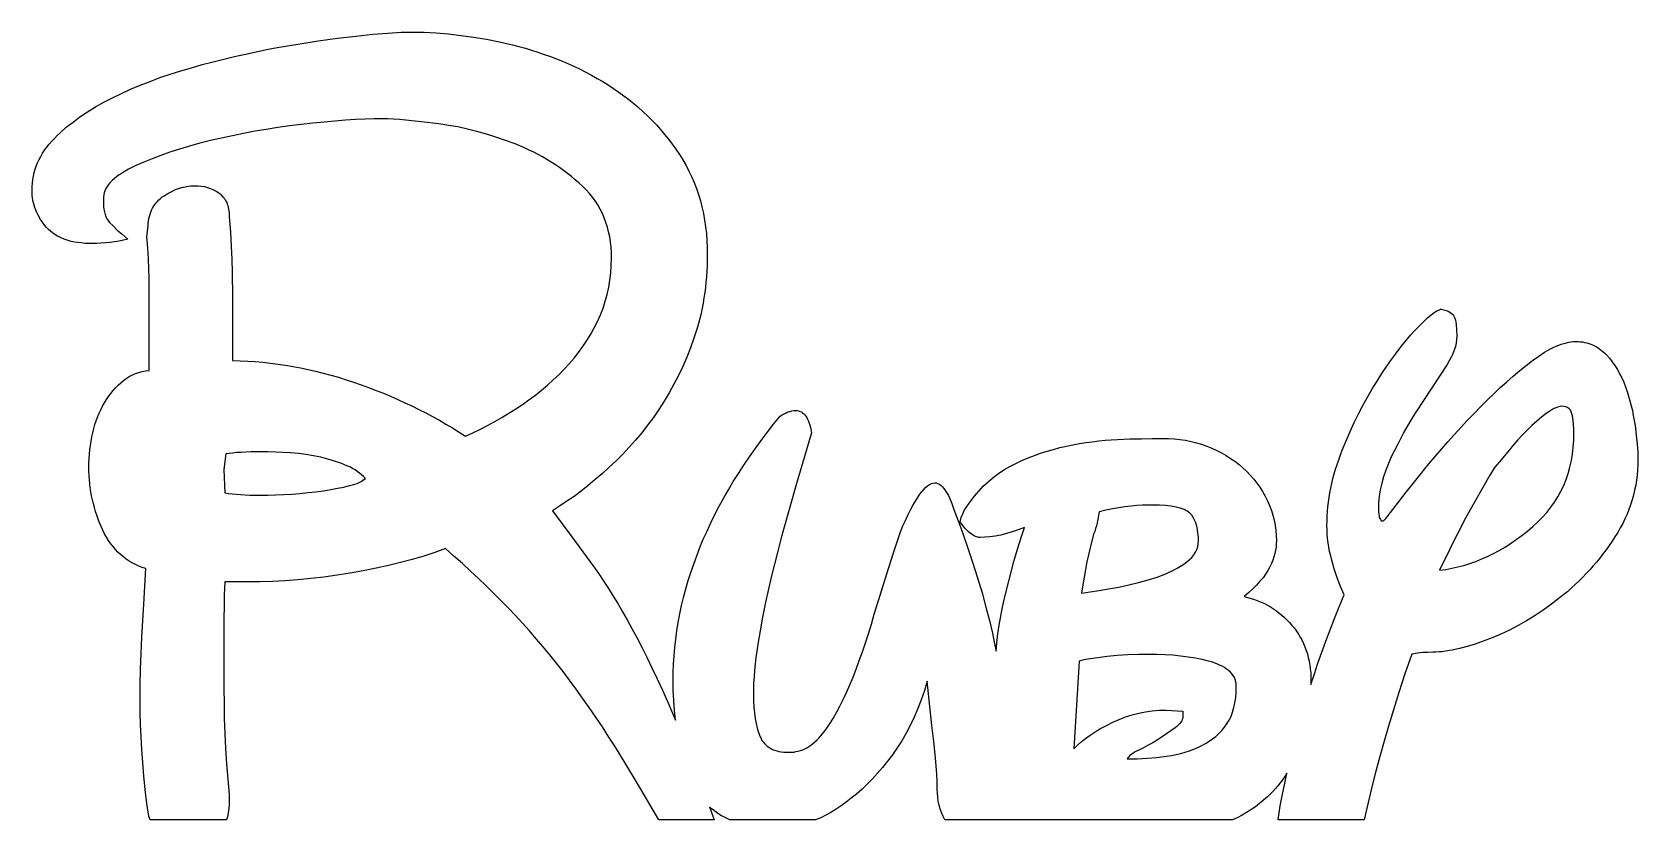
# Model space of a CAD drawing. Extents: x 48 to 168, y 21 to 80.
import ezdxf

# ---------------------------------------------------------------- set-up
doc = ezdxf.new("R2010")
doc.units = 0
doc.layers.add('CAMADA_1', color=18, linetype='CONTINUOUS')

msp = doc.modelspace()

# ---------------------------------------------------------------- linework, layer by layer
at = {"layer": 'CAMADA_1'}
for points in [[(56.88, 21.01), (56.8, 21.29), (56.74, 21.58), (56.69, 21.9), (56.65, 22.23), (56.53, 23.28), (56.43, 24.3), (56.34, 25.3), (56.27, 26.27), (56.22, 27.21), (56.18, 28.13), (56.15, 29.02), (56.15, 29.88), (56.15, 31.09), (56.18, 32.29), (56.22, 33.48), (56.27, 34.67), (56.41, 37.13), (56.56, 39.79), (56.3, 39.88), (56.04, 39.98), (55.79, 40.09), (55.55, 40.22), (55.32, 40.35), (55.1, 40.5), (54.89, 40.66), (54.68, 40.84), (54.48, 41.02), (54.3, 41.22), (54.12, 41.43), (53.95, 41.65), (53.79, 41.88), (53.64, 42.13), (53.49, 42.39), (53.36, 42.66), (53.23, 42.93), (53.12, 43.21), (53.01, 43.49), (52.9, 43.78), (52.81, 44.06), (52.73, 44.35), (52.65, 44.64), (52.58, 44.94), (52.52, 45.23), (52.47, 45.53), (52.42, 45.83), (52.38, 46.13), (52.36, 46.43), (52.34, 46.74), (52.32, 47.05), (52.32, 47.36), (52.32, 47.69), (52.34, 48.02), (52.36, 48.35), (52.39, 48.67), (52.43, 48.99), (52.48, 49.31), (52.54, 49.63), (52.61, 49.94), (52.69, 50.25), (52.77, 50.55), (52.87, 50.84), (52.97, 51.12), (53.09, 51.4), (53.21, 51.67), (53.34, 51.93), (53.48, 52.19), (53.63, 52.43), (53.79, 52.66), (53.96, 52.89), (54.13, 53.1), (54.31, 53.3), (54.5, 53.5), (54.69, 53.68), (54.9, 53.85), (55.11, 54.01), (55.33, 54.15), (55.56, 54.27), (55.79, 54.37), (56.04, 54.45), (56.29, 54.52), (56.55, 54.57), (56.81, 54.6), (56.81, 61.5), (56.8, 62.2), (56.77, 62.94), (56.72, 63.74), (56.65, 64.58), (56.73, 65.42), (56.74, 65.6), (56.77, 65.78), (56.8, 65.95), (56.84, 66.12), (56.88, 66.28), (56.94, 66.43), (57, 66.58), (57.07, 66.73), (57.15, 66.86), (57.24, 67), (57.34, 67.12), (57.44, 67.24), (57.55, 67.36), (57.67, 67.46), (57.8, 67.57), (57.94, 67.66), (58.22, 67.84), (58.5, 67.99), (58.78, 68.12), (59.07, 68.22), (59.36, 68.31), (59.64, 68.36), (59.93, 68.4), (60.22, 68.41), (60.47, 68.4), (60.71, 68.38), (60.94, 68.34), (61.17, 68.28), (61.39, 68.2), (61.61, 68.11), (61.81, 68), (62.01, 67.87), (62.11, 67.8), (62.2, 67.72), (62.28, 67.64), (62.36, 67.56), (62.43, 67.46), (62.5, 67.37), (62.55, 67.26), (62.61, 67.15), (62.65, 67.04), (62.69, 66.92), (62.75, 66.66), (62.79, 66.38), (62.8, 66.08), (62.88, 64.95), (62.94, 63.89), (62.98, 62.89), (63.01, 61.96), (63.04, 60.08), (63.05, 58.01), (63.05, 55.35), (63.62, 55.33), (64.18, 55.3), (64.74, 55.26), (65.3, 55.21), (65.87, 55.15), (66.43, 55.08), (66.99, 55), (67.56, 54.9), (68.12, 54.79), (68.69, 54.67), (69.25, 54.54), (69.82, 54.4), (70.38, 54.25), (70.95, 54.09), (71.52, 53.91), (72.08, 53.72), (72.65, 53.53), (73.2, 53.32), (73.76, 53.11), (74.31, 52.9), (74.85, 52.67), (75.38, 52.44), (75.91, 52.19), (76.44, 51.95), (76.96, 51.69), (77.47, 51.43), (77.98, 51.16), (78.49, 50.88), (78.98, 50.59), (79.48, 50.3), (79.96, 50), (80.44, 49.69), (81, 49.94), (81.55, 50.21), (82.09, 50.49), (82.63, 50.78), (83.16, 51.08), (83.67, 51.4), (84.19, 51.72), (84.69, 52.06), (85.18, 52.41), (85.66, 52.76), (86.12, 53.13), (86.56, 53.51), (86.99, 53.89), (87.4, 54.28), (87.8, 54.69), (88.18, 55.1), (88.55, 55.52), (88.89, 55.95), (89.21, 56.39), (89.51, 56.84), (89.8, 57.31), (90.06, 57.78), (90.29, 58.26), (90.51, 58.76), (90.71, 59.26), (90.88, 59.77), (91.02, 60.29), (91.14, 60.82), (91.23, 61.35), (91.29, 61.89), (91.33, 62.44), (91.35, 63), (91.34, 63.41), (91.31, 63.81), (91.27, 64.21), (91.21, 64.59), (91.13, 64.96), (91.04, 65.32), (90.93, 65.67), (90.8, 66.01), (90.66, 66.34), (90.5, 66.66), (90.32, 66.97), (90.13, 67.27), (89.92, 67.56), (89.69, 67.84), (89.44, 68.11), (89.18, 68.37), (88.91, 68.62), (88.63, 68.86), (88.35, 69.1), (88.06, 69.33), (87.76, 69.55), (87.46, 69.77), (87.15, 69.98), (86.84, 70.18), (86.52, 70.37), (86.2, 70.56), (85.87, 70.74), (85.54, 70.91), (85.2, 71.08), (84.85, 71.24), (84.5, 71.39), (84.15, 71.53), (83.43, 71.8), (82.71, 72.05), (82, 72.27), (81.29, 72.47), (80.58, 72.64), (79.86, 72.8), (79.16, 72.92), (78.45, 73.03), (77.13, 73.19), (75.99, 73.31), (75.5, 73.35), (75.05, 73.38), (74.64, 73.4), (74.29, 73.4), (73.63, 73.4), (72.94, 73.38), (72.22, 73.35), (71.47, 73.3), (70.69, 73.24), (69.88, 73.17), (69.04, 73.09), (68.17, 72.99), (67.29, 72.88), (66.42, 72.76), (65.56, 72.62), (64.71, 72.48), (63.86, 72.32), (63.03, 72.15), (62.21, 71.97), (61.39, 71.78), (60.59, 71.58), (59.82, 71.37), (59.08, 71.15), (58.37, 70.92), (57.69, 70.68), (57.04, 70.43), (56.41, 70.17), (55.81, 69.91), (55.53, 69.77), (55.27, 69.64), (55.02, 69.5), (54.79, 69.36), (54.58, 69.22), (54.38, 69.07), (54.21, 68.93), (54.05, 68.79), (53.9, 68.64), (53.78, 68.49), (53.67, 68.34), (53.58, 68.19), (53.51, 68.04), (53.46, 67.89), (53.42, 67.73), (53.4, 67.58), (53.4, 67.08), (53.41, 66.86), (53.43, 66.65), (53.47, 66.45), (53.52, 66.27), (53.58, 66.1), (53.66, 65.94), (53.75, 65.8), (53.86, 65.67), (54.12, 65.4), (54.43, 65.1), (54.8, 64.78), (55.23, 64.42), (54.9, 64.34), (54.57, 64.27), (54.23, 64.21), (53.9, 64.17), (53.57, 64.13), (53.23, 64.11), (52.9, 64.09), (52.57, 64.08), (52.28, 64.09), (52.01, 64.1), (51.74, 64.13), (51.48, 64.16), (51.23, 64.2), (51, 64.25), (50.77, 64.32), (50.55, 64.39), (50.34, 64.47), (50.14, 64.56), (49.96, 64.65), (49.78, 64.76), (49.61, 64.88), (49.45, 65.01), (49.3, 65.14), (49.16, 65.29), (49.03, 65.44), (48.9, 65.6), (48.79, 65.76), (48.68, 65.92), (48.59, 66.08), (48.5, 66.25), (48.42, 66.42), (48.35, 66.59), (48.28, 66.77), (48.23, 66.95), (48.18, 67.13), (48.14, 67.31), (48.11, 67.5), (48.09, 67.69), (48.08, 67.88), (48.08, 68.08), (48.08, 68.35), (48.1, 68.61), (48.13, 68.87), (48.18, 69.13), (48.24, 69.39), (48.31, 69.64), (48.39, 69.88), (48.49, 70.13), (48.6, 70.37), (48.73, 70.6), (48.86, 70.84), (49.01, 71.07), (49.17, 71.29), (49.35, 71.51), (49.54, 71.73), (49.74, 71.95), (49.95, 72.16), (50.17, 72.37), (50.63, 72.78), (51.13, 73.17), (51.65, 73.56), (52.21, 73.93), (52.8, 74.3), (53.42, 74.65), (54.07, 74.98), (54.74, 75.31), (55.43, 75.62), (56.15, 75.92), (56.88, 76.21), (57.62, 76.49), (58.39, 76.75), (59.17, 77), (59.97, 77.23), (60.78, 77.46), (61.59, 77.67), (62.4, 77.87), (63.2, 78.06), (64, 78.25), (64.8, 78.42), (65.59, 78.58), (66.38, 78.73), (67.93, 79), (69.43, 79.24), (70.87, 79.44), (72.25, 79.6), (73.53, 79.73), (74.65, 79.82), (75.63, 79.88), (76.06, 79.89), (76.45, 79.89), (77.35, 79.88), (78.26, 79.83), (79.18, 79.76), (80.11, 79.65), (81.05, 79.52), (82, 79.36), (82.97, 79.16), (83.94, 78.94), (84.43, 78.81), (84.91, 78.68), (85.38, 78.54), (85.85, 78.39), (86.32, 78.23), (86.78, 78.07), (87.23, 77.89), (87.68, 77.71), (88.13, 77.52), (88.57, 77.32), (89, 77.11), (89.43, 76.89), (89.86, 76.67), (90.27, 76.43), (90.69, 76.19), (91.1, 75.94), (91.5, 75.68), (91.89, 75.41), (92.27, 75.14), (92.65, 74.85), (93.01, 74.56), (93.37, 74.25), (93.71, 73.94), (94.05, 73.62), (94.38, 73.29), (94.7, 72.95), (95.01, 72.61), (95.31, 72.25), (95.6, 71.89), (95.88, 71.51), (96.16, 71.13), (96.42, 70.74), (96.67, 70.34), (96.91, 69.93), (97.13, 69.51), (97.33, 69.09), (97.52, 68.65), (97.69, 68.21), (97.84, 67.75), (97.98, 67.29), (98.1, 66.82), (98.21, 66.33), (98.3, 65.84), (98.37, 65.34), (98.43, 64.83), (98.47, 64.32), (98.49, 63.79), (98.5, 63.25), (98.5, 62.84), (98.49, 62.43), (98.47, 62.02), (98.44, 61.61), (98.4, 61.21), (98.36, 60.81), (98.31, 60.42), (98.25, 60.03), (98.19, 59.64), (98.11, 59.25), (98.03, 58.87), (97.94, 58.49), (97.84, 58.12), (97.74, 57.75), (97.62, 57.38), (97.5, 57.01), (97.24, 56.29), (96.96, 55.59), (96.67, 54.9), (96.35, 54.22), (96.01, 53.57), (95.65, 52.92), (95.28, 52.3), (94.88, 51.69), (94.47, 51.09), (94.04, 50.51), (93.6, 49.95), (93.14, 49.4), (92.67, 48.86), (92.19, 48.35), (91.69, 47.85), (91.18, 47.36), (90.66, 46.89), (90.13, 46.44), (89.61, 46.01), (89.08, 45.59), (88.55, 45.19), (88.01, 44.82), (87.47, 44.46), (86.93, 44.11), (88.39, 42.16), (89.76, 40.29), (90.1, 39.82), (90.44, 39.33), (90.77, 38.82), (91.12, 38.29), (91.46, 37.74), (91.81, 37.17), (92.16, 36.57), (92.51, 35.96), (92.87, 35.32), (93.23, 34.64), (93.6, 33.92), (93.98, 33.17), (94.36, 32.38), (94.75, 31.56), (95.14, 30.7), (95.55, 29.8), (95.83, 29.15), (96.12, 28.47), (96.04, 29.21), (95.99, 29.94), (95.96, 30.67), (95.95, 31.38), (95.96, 32.01), (95.98, 32.64), (96.02, 33.27), (96.08, 33.89), (96.15, 34.52), (96.23, 35.15), (96.33, 35.77), (96.45, 36.4), (96.58, 37.02), (96.73, 37.64), (96.89, 38.27), (97.07, 38.89), (97.27, 39.51), (97.48, 40.13), (97.71, 40.75), (97.95, 41.37), (98.2, 41.99), (98.48, 42.6), (98.77, 43.22), (99.07, 43.84), (99.39, 44.45), (99.73, 45.07), (100.08, 45.68), (100.44, 46.3), (100.83, 46.91), (101.22, 47.52), (101.64, 48.14), (102.07, 48.75), (102.51, 49.36), (102.97, 49.97), (103.45, 50.58), (103.94, 51.19), (104.08, 51.28), (104.23, 51.37), (104.38, 51.44), (104.52, 51.5), (104.67, 51.54), (104.81, 51.58), (104.96, 51.6), (105.1, 51.6), (105.22, 51.6), (105.32, 51.58), (105.42, 51.54), (105.52, 51.5), (105.61, 51.44), (105.7, 51.37), (105.78, 51.28), (105.85, 51.19), (105.92, 51.08), (105.99, 50.95), (106.05, 50.82), (106.1, 50.67), (106.15, 50.5), (106.2, 50.33), (106.27, 49.94), (105.12, 45.98), (104.02, 42.08), (103.76, 41.1), (103.51, 40.13), (103.27, 39.14), (103.04, 38.15), (102.83, 37.16), (102.63, 36.15), (102.45, 35.14), (102.27, 34.13), (102.2, 33.63), (102.13, 33.14), (102.07, 32.65), (102.02, 32.17), (101.99, 31.7), (101.96, 31.25), (101.95, 30.81), (101.94, 30.38), (101.95, 29.9), (101.97, 29.44), (102.01, 29), (102.07, 28.59), (102.14, 28.21), (102.22, 27.86), (102.32, 27.53), (102.44, 27.22), (102.51, 27.08), (102.58, 26.95), (102.67, 26.83), (102.76, 26.71), (102.87, 26.61), (102.98, 26.51), (103.1, 26.43), (103.23, 26.35), (103.37, 26.28), (103.52, 26.22), (103.68, 26.17), (103.85, 26.13), (104.02, 26.1), (104.21, 26.08), (104.4, 26.06), (104.6, 26.06), (104.78, 26.06), (104.95, 26.08), (105.12, 26.11), (105.29, 26.14), (105.46, 26.19), (105.62, 26.25), (105.78, 26.32), (105.94, 26.4), (106.09, 26.49), (106.24, 26.59), (106.39, 26.71), (106.54, 26.83), (106.68, 26.96), (106.83, 27.11), (106.96, 27.26), (107.1, 27.43), (107.37, 27.79), (107.63, 28.17), (107.89, 28.59), (108.15, 29.03), (108.4, 29.5), (108.65, 30), (108.9, 30.53), (109.14, 31.09), (109.38, 31.67), (109.61, 32.28), (109.85, 32.91), (110.08, 33.56), (110.3, 34.23), (110.53, 34.92), (110.75, 35.64), (110.97, 36.38), (111.42, 37.88), (111.9, 39.41), (112.4, 40.96), (112.93, 42.53), (113.11, 42.98), (113.29, 43.39), (113.47, 43.78), (113.65, 44.13), (113.82, 44.46), (113.99, 44.76), (114.16, 45.04), (114.32, 45.28), (114.48, 45.49), (114.64, 45.68), (114.79, 45.84), (114.94, 45.97), (115.08, 46.07), (115.23, 46.14), (115.37, 46.18), (115.5, 46.19), (115.6, 46.19), (115.69, 46.16), (115.78, 46.12), (115.87, 46.07), (115.96, 46), (116.05, 45.91), (116.14, 45.81), (116.23, 45.69), (116.32, 45.56), (116.41, 45.41), (116.5, 45.25), (116.58, 45.07), (116.75, 44.66), (116.92, 44.2), (117.42, 42.83), (117.88, 41.53), (118.3, 40.28), (118.68, 39.1), (119.02, 37.98), (119.31, 36.91), (119.57, 35.91), (119.79, 34.96), (119.93, 34.28), (120.07, 33.61), (120.12, 34.24), (120.2, 34.92), (120.29, 35.57), (120.41, 36.23), (120.54, 36.9), (120.7, 37.58), (121.04, 38.95), (121.4, 40.33), (121.59, 41), (121.79, 41.65), (121.99, 42.27), (122.19, 42.87), (121.72, 42.69), (121.27, 42.54), (120.83, 42.41), (120.41, 42.3), (120, 42.22), (119.6, 42.16), (119.23, 42.13), (118.87, 42.12), (118.78, 42.12), (118.7, 42.13), (118.61, 42.16), (118.52, 42.19), (118.43, 42.23), (118.34, 42.28), (118.16, 42.41), (117.97, 42.57), (117.77, 42.77), (117.57, 43.01), (117.37, 43.28), (117.46, 43.6), (117.57, 43.88), (117.69, 44.14), (117.83, 44.36), (118.13, 44.78), (118.45, 45.2), (118.77, 45.58), (119.11, 45.94), (119.47, 46.28), (119.84, 46.6), (120.24, 46.9), (120.65, 47.17), (121.08, 47.42), (121.53, 47.65), (121.99, 47.86), (122.45, 48.06), (122.92, 48.24), (123.39, 48.41), (123.87, 48.56), (124.34, 48.7), (124.83, 48.83), (125.31, 48.94), (125.8, 49.04), (126.29, 49.13), (126.77, 49.21), (127.25, 49.27), (127.73, 49.33), (128.2, 49.38), (128.67, 49.41), (129.14, 49.44), (130.05, 49.48), (130.92, 49.5), (131.74, 49.52), (132.51, 49.52), (132.95, 49.51), (133.37, 49.49), (133.79, 49.44), (134.21, 49.38), (134.62, 49.29), (135.02, 49.19), (135.41, 49.08), (135.8, 48.94), (136.18, 48.79), (136.55, 48.62), (136.9, 48.44), (137.24, 48.24), (137.58, 48.03), (137.9, 47.81), (138.21, 47.57), (138.5, 47.32), (138.79, 47.05), (139.05, 46.77), (139.31, 46.48), (139.54, 46.18), (139.76, 45.87), (139.97, 45.55), (140.16, 45.21), (140.33, 44.86), (140.49, 44.51), (140.63, 44.14), (140.74, 43.78), (140.83, 43.41), (140.91, 43.03), (140.96, 42.65), (140.99, 42.26), (141, 41.87), (140.99, 41.64), (140.97, 41.4), (140.93, 41.16), (140.87, 40.92), (140.8, 40.67), (140.72, 40.42), (140.62, 40.17), (140.5, 39.91), (140.36, 39.65), (140.19, 39.38), (140, 39.11), (139.77, 38.84), (139.52, 38.56), (139.24, 38.28), (138.93, 38), (138.59, 37.71), (138.85, 37.64), (139.12, 37.56), (139.37, 37.48), (139.62, 37.38), (139.87, 37.28), (140.1, 37.17), (140.34, 37.05), (140.56, 36.92), (140.78, 36.78), (141, 36.63), (141.21, 36.47), (141.41, 36.3), (141.61, 36.13), (141.8, 35.94), (141.98, 35.75), (142.16, 35.54), (142.34, 35.33), (142.5, 35.11), (142.65, 34.89), (142.78, 34.66), (142.91, 34.42), (143.03, 34.18), (143.13, 33.93), (143.23, 33.67), (143.31, 33.41), (143.38, 33.14), (143.44, 32.86), (143.49, 32.58), (143.53, 32.29), (143.56, 31.99), (143.57, 31.69), (143.58, 31.38), (143.58, 31.12), (143.83, 31.92), (144.1, 32.72), (144.39, 33.54), (144.69, 34.37), (145.01, 35.21), (145.34, 36.07), (145.69, 36.94), (146.06, 37.82), (145.78, 38.46), (145.54, 39.11), (145.32, 39.76), (145.13, 40.42), (145.05, 40.74), (144.97, 41.07), (144.91, 41.4), (144.86, 41.72), (144.82, 42.05), (144.8, 42.37), (144.78, 42.69), (144.77, 43.02), (144.78, 43.36), (144.79, 43.71), (144.81, 44.06), (144.84, 44.41), (144.88, 44.76), (144.93, 45.11), (144.99, 45.46), (145.06, 45.81), (145.13, 46.16), (145.22, 46.52), (145.31, 46.87), (145.41, 47.22), (145.53, 47.58), (145.65, 47.93), (145.78, 48.29), (145.91, 48.64), (146.2, 49.35), (146.5, 50.03), (146.81, 50.7), (147.13, 51.36), (147.46, 51.99), (147.8, 52.61), (148.15, 53.22), (148.51, 53.81), (148.88, 54.37), (149.24, 54.91), (149.6, 55.43), (149.96, 55.92), (150.31, 56.38), (150.66, 56.82), (151.01, 57.23), (151.36, 57.62), (151.7, 57.97), (152, 58.27), (152.29, 58.54), (152.55, 58.76), (152.78, 58.93), (152.98, 59.06), (153.17, 59.14), (153.25, 59.17), (153.32, 59.18), (153.51, 59.14), (153.67, 59.09), (153.82, 59.04), (153.95, 58.97), (154.06, 58.89), (154.16, 58.81), (154.23, 58.72), (154.28, 58.61), (154.32, 58.5), (154.36, 58.36), (154.39, 58.21), (154.42, 58.04), (154.45, 57.65), (154.46, 57.19), (154.45, 56.92), (154.42, 56.65), (154.36, 56.39), (154.28, 56.12), (154.18, 55.85), (154.06, 55.59), (153.91, 55.32), (153.75, 55.05), (151.4, 51.49), (151.18, 51.14), (150.96, 50.77), (150.52, 49.98), (150.06, 49.1), (149.58, 48.14), (149.36, 47.65), (149.16, 47.15), (149, 46.66), (148.86, 46.17), (148.75, 45.68), (148.68, 45.19), (148.63, 44.71), (148.62, 44.23), (148.63, 44), (148.66, 43.76), (148.68, 43.65), (148.72, 43.54), (148.77, 43.45), (148.83, 43.37), (148.98, 43.37), (149.02, 43.39), (149.08, 43.44), (149.16, 43.53), (149.26, 43.66), (149.94, 44.54), (150.69, 45.5), (151.5, 46.52), (152.39, 47.61), (152.86, 48.17), (153.33, 48.72), (153.8, 49.26), (154.28, 49.8), (154.76, 50.33), (155.25, 50.85), (155.74, 51.37), (156.24, 51.88), (156.74, 52.38), (157.23, 52.86), (157.72, 53.32), (158.21, 53.76), (158.69, 54.18), (159.17, 54.59), (159.65, 54.97), (160.12, 55.34), (160.59, 55.67), (161.03, 55.96), (161.25, 56.09), (161.46, 56.21), (161.67, 56.31), (161.88, 56.41), (162.08, 56.49), (162.27, 56.56), (162.46, 56.62), (162.65, 56.67), (162.84, 56.71), (163.02, 56.74), (163.19, 56.76), (163.36, 56.76), (163.53, 56.76), (163.69, 56.75), (163.86, 56.73), (164.01, 56.7), (164.17, 56.66), (164.32, 56.62), (164.47, 56.57), (164.61, 56.51), (164.75, 56.45), (164.89, 56.37), (165.02, 56.29), (165.15, 56.2), (165.28, 56.1), (165.4, 56), (165.52, 55.89), (165.64, 55.76), (165.87, 55.51), (166.08, 55.24), (166.28, 54.96), (166.46, 54.67), (166.63, 54.36), (166.79, 54.05), (166.94, 53.72), (167.07, 53.38), (167.19, 53.03), (167.3, 52.68), (167.4, 52.32), (167.49, 51.96), (167.58, 51.6), (167.65, 51.23), (167.72, 50.87), (167.78, 50.49), (167.87, 49.77), (167.94, 49.1), (167.98, 48.49), (167.99, 47.93), (167.99, 47.54), (167.97, 47.15), (167.93, 46.77), (167.89, 46.39), (167.83, 46.02), (167.75, 45.65), (167.67, 45.28), (167.57, 44.92), (167.45, 44.56), (167.32, 44.21), (167.18, 43.86), (167.03, 43.51), (166.86, 43.17), (166.68, 42.83), (166.49, 42.49), (166.28, 42.16), (166.07, 41.83), (165.84, 41.51), (165.62, 41.2), (165.38, 40.89), (165.15, 40.58), (164.9, 40.28), (164.65, 39.99), (164.4, 39.7), (164.13, 39.42), (163.87, 39.14), (163.6, 38.87), (163.32, 38.61), (163.04, 38.35), (162.75, 38.09), (162.45, 37.85), (162.15, 37.6), (161.54, 37.13), (160.93, 36.69), (160.31, 36.28), (159.68, 35.89), (159.04, 35.53), (158.4, 35.2), (157.75, 34.89), (157.1, 34.61), (156.45, 34.36), (155.83, 34.14), (155.24, 33.96), (154.67, 33.81), (154.13, 33.69), (153.62, 33.61), (153.38, 33.58), (153.14, 33.56), (152.91, 33.55), (152.68, 33.54), (152.31, 33.53), (151.93, 33.51), (151.53, 33.46), (151.11, 33.4), (150.6, 31.92), (150.14, 30.52), (149.73, 29.23), (149.37, 28.02), (149.04, 26.88), (148.73, 25.75), (148.43, 24.65), (148.16, 23.57), (147.84, 22.3), (147.54, 21.01), (141.12, 21.01), (141.18, 21.36), (141.29, 22.05), (141.43, 22.8), (141.59, 23.62), (141.78, 24.5), (141.62, 24.25), (141.45, 24.01), (141.28, 23.78), (141.1, 23.56), (140.92, 23.34), (140.73, 23.13), (140.54, 22.92), (140.33, 22.73), (140.04, 22.47), (139.74, 22.22), (139.43, 21.98), (139.1, 21.76), (138.77, 21.55), (138.43, 21.35), (138.07, 21.17), (137.71, 21.01), (116.23, 21.01), (116.1, 21.27), (115.99, 21.55), (115.89, 21.83), (115.81, 22.11), (115.75, 22.4), (115.71, 22.7), (115.68, 23), (115.67, 23.31), (115.66, 23.86), (115.64, 24.43), (115.6, 25.03), (115.55, 25.64), (115.41, 26.87), (115.26, 28.05), (114.92, 31.38), (114.71, 30.67), (114.47, 29.98), (114.22, 29.32), (113.94, 28.68), (113.65, 28.07), (113.35, 27.48), (113.02, 26.92), (112.68, 26.39), (112.32, 25.88), (111.96, 25.39), (111.59, 24.93), (111.21, 24.49), (110.83, 24.07), (110.44, 23.67), (110.04, 23.29), (109.64, 22.94), (109.25, 22.62), (108.87, 22.33), (108.49, 22.05), (108.11, 21.8), (107.73, 21.57), (107.35, 21.36), (106.97, 21.17), (106.59, 21), (100.18, 21), (99.97, 21.1), (99.77, 21.21), (99.57, 21.32), (99.37, 21.44), (99.19, 21.56), (99, 21.7), (98.82, 21.83), (98.65, 21.98), (99.01, 21.01), (94.88, 21.01), (94.03, 22.46), (93.21, 23.85), (92.41, 25.18), (91.64, 26.43), (91.15, 27.2), (90.66, 27.96), (90.17, 28.69), (89.68, 29.41), (89.19, 30.1), (88.7, 30.78), (88.21, 31.45), (87.73, 32.09), (87.23, 32.72), (86.74, 33.34), (86.24, 33.95), (85.73, 34.54), (85.22, 35.13), (84.7, 35.71), (84.18, 36.28), (83.65, 36.83), (83.11, 37.38), (82.56, 37.94), (81.99, 38.49), (81.41, 39.05), (80.82, 39.61), (80.21, 40.16), (79.58, 40.72), (78.95, 41.28), (78.14, 41), (77.32, 40.73), (76.46, 40.48), (75.59, 40.24), (74.69, 40.02), (73.76, 39.82), (72.81, 39.63), (71.83, 39.45), (70.85, 39.3), (69.87, 39.16), (68.9, 39.05), (67.93, 38.95), (66.97, 38.88), (66.02, 38.83), (65.07, 38.8), (64.14, 38.79), (62.47, 38.79), (62.43, 37.83), (62.41, 36.94), (62.39, 36.12), (62.39, 35.38), (62.39, 31.88), (62.39, 30.79), (62.41, 29.7), (62.43, 28.59), (62.47, 27.47), (62.52, 26.34), (62.6, 25.2), (62.69, 24.05), (62.8, 22.9), (62.8, 22.48), (62.79, 22.08), (62.75, 21.7), (62.72, 21.52), (62.68, 21.34), (62.64, 21.17), (62.59, 21.01)], [(153.17, 39.67), (153.64, 39.73), (154.09, 39.81), (154.55, 39.91), (155, 40.03), (155.45, 40.17), (155.89, 40.33), (156.33, 40.51), (156.77, 40.7), (157.21, 40.91), (157.64, 41.15), (158.07, 41.4), (158.49, 41.67), (158.91, 41.96), (159.33, 42.27), (159.74, 42.6), (160.15, 42.94), (160.53, 43.28), (160.87, 43.63), (161.2, 43.99), (161.49, 44.37), (161.77, 44.76), (162.02, 45.16), (162.25, 45.58), (162.45, 46.01), (162.63, 46.45), (162.79, 46.91), (162.92, 47.38), (163.03, 47.86), (163.11, 48.35), (163.17, 48.86), (163.21, 49.39), (163.22, 49.92), (163.21, 50.22), (163.19, 50.53), (163.16, 50.86), (163.11, 51.21), (163.07, 51.37), (163.02, 51.52), (162.95, 51.64), (162.85, 51.74), (162.74, 51.82), (162.61, 51.87), (162.46, 51.91), (162.29, 51.92), (162.18, 51.91), (162.06, 51.88), (161.93, 51.84), (161.79, 51.78), (161.65, 51.71), (161.49, 51.62), (161.33, 51.51), (161.15, 51.38), (160.8, 51.11), (160.44, 50.81), (160.08, 50.48), (159.73, 50.14), (159.38, 49.78), (159.03, 49.41), (158.7, 49.03), (158.37, 48.64), (157.79, 47.93), (157.31, 47.36), (157.14, 47.11), (156.94, 46.77), (156.42, 45.86), (155.79, 44.75), (155.13, 43.55), (154.49, 42.34), (154.2, 41.76), (153.92, 41.2)], [(62.47, 45.45), (62.73, 45.41), (63.01, 45.37), (63.64, 45.32), (64.34, 45.29), (65.13, 45.28), (65.69, 45.28), (66.26, 45.3), (66.85, 45.33), (67.46, 45.36), (68.08, 45.41), (68.68, 45.47), (69.27, 45.53), (69.84, 45.61), (70.38, 45.7), (70.89, 45.79), (71.36, 45.88), (71.79, 45.99), (71.99, 46.04), (72.18, 46.1), (72.34, 46.16), (72.5, 46.23), (72.64, 46.29), (72.76, 46.37), (72.86, 46.45), (72.96, 46.53), (72.82, 46.67), (72.68, 46.81), (72.53, 46.93), (72.36, 47.06), (72.19, 47.17), (72, 47.28), (71.8, 47.39), (71.58, 47.48), (71.13, 47.66), (70.66, 47.83), (70.16, 47.98), (69.63, 48.11), (69.08, 48.22), (68.52, 48.32), (67.96, 48.39), (67.38, 48.44), (66.8, 48.48), (66.24, 48.5), (65.68, 48.52), (65.13, 48.52), (64.4, 48.51), (63.68, 48.48), (63.34, 48.46), (63.04, 48.43), (62.78, 48.4), (62.55, 48.36), (62.39, 47.19)], [(131.43, 44.53), (131.01, 44.52), (130.58, 44.5), (130.14, 44.46), (129.68, 44.4), (129.22, 44.33), (128.75, 44.25), (128.26, 44.15), (127.77, 44.03), (127.6, 43.2), (127.56, 42.99), (127.5, 42.78), (127.43, 42.57), (127.35, 42.37), (127.1, 41.35), (126.85, 40.29), (126.73, 39.73), (126.63, 39.16), (126.53, 38.57), (126.44, 37.96), (127.08, 38.05), (127.76, 38.15), (128.47, 38.28), (129.23, 38.41), (129.98, 38.57), (130.71, 38.75), (131.42, 38.94), (132.1, 39.16), (132.42, 39.28), (132.73, 39.4), (133.03, 39.54), (133.31, 39.67), (133.58, 39.82), (133.84, 39.97), (134.08, 40.12), (134.3, 40.29), (134.51, 40.46), (134.68, 40.63), (134.83, 40.82), (134.96, 41.01), (135.05, 41.22), (135.12, 41.42), (135.16, 41.64), (135.18, 41.87), (135.17, 42.17), (135.14, 42.45), (135.1, 42.72), (135.05, 42.97), (134.98, 43.2), (134.89, 43.41), (134.79, 43.61), (134.68, 43.78), (134.61, 43.86), (134.53, 43.94), (134.44, 44.01), (134.34, 44.08), (134.23, 44.14), (134.1, 44.2), (133.97, 44.25), (133.82, 44.3), (133.5, 44.39), (133.13, 44.45), (132.72, 44.5), (132.26, 44.53)], [(131.51, 33.38), (130.69, 33.37), (129.89, 33.34), (129.11, 33.29), (128.35, 33.21), (127.66, 33.13), (127.08, 33.05), (126.62, 32.96), (126.27, 32.88), (125.86, 26.31), (126.12, 26.57), (126.41, 26.84), (126.73, 27.09), (127.08, 27.35), (127.46, 27.59), (127.87, 27.84), (128.3, 28.07), (128.77, 28.3), (129.25, 28.52), (129.74, 28.7), (130.23, 28.86), (130.72, 28.99), (131.23, 29.09), (131.73, 29.16), (132.24, 29.2), (132.76, 29.22), (134.01, 29.14), (134.01, 28.72), (134, 28.62), (133.97, 28.51), (133.93, 28.41), (133.86, 28.3), (133.78, 28.2), (133.68, 28.1), (133.56, 27.99), (133.43, 27.89), (132.8, 27.45), (132.1, 26.97), (131.76, 26.77), (131.42, 26.58), (131.07, 26.4), (130.72, 26.22), (130.55, 26.14), (130.4, 26.06), (130.27, 25.97), (130.15, 25.89), (130.05, 25.81), (129.97, 25.72), (129.9, 25.64), (129.85, 25.56), (130.6, 25.57), (131.34, 25.61), (132.07, 25.67), (132.8, 25.77), (133.16, 25.82), (133.51, 25.89), (133.85, 25.97), (134.19, 26.07), (134.51, 26.17), (134.82, 26.29), (135.13, 26.42), (135.42, 26.56), (135.71, 26.71), (135.98, 26.88), (136.23, 27.06), (136.48, 27.25), (136.7, 27.46), (136.91, 27.69), (137.11, 27.93), (137.3, 28.18), (137.38, 28.31), (137.46, 28.45), (137.61, 28.74), (137.73, 29.06), (137.83, 29.4), (137.9, 29.76), (137.96, 30.14), (137.99, 30.54), (138, 30.97), (138, 31.15), (137.97, 31.32), (137.92, 31.49), (137.86, 31.64), (137.78, 31.79), (137.68, 31.93), (137.56, 32.05), (137.42, 32.17), (137.27, 32.28), (137.11, 32.39), (136.94, 32.49), (136.76, 32.58), (136.56, 32.66), (136.36, 32.74), (136.15, 32.81), (135.92, 32.88), (135.45, 33), (134.95, 33.1), (134.41, 33.18), (133.84, 33.25), (133.26, 33.31), (132.68, 33.35), (132.1, 33.37)]]:
    msp.add_lwpolyline(points, close=True, dxfattribs=at)

doc.saveas('drawing.dxf')
